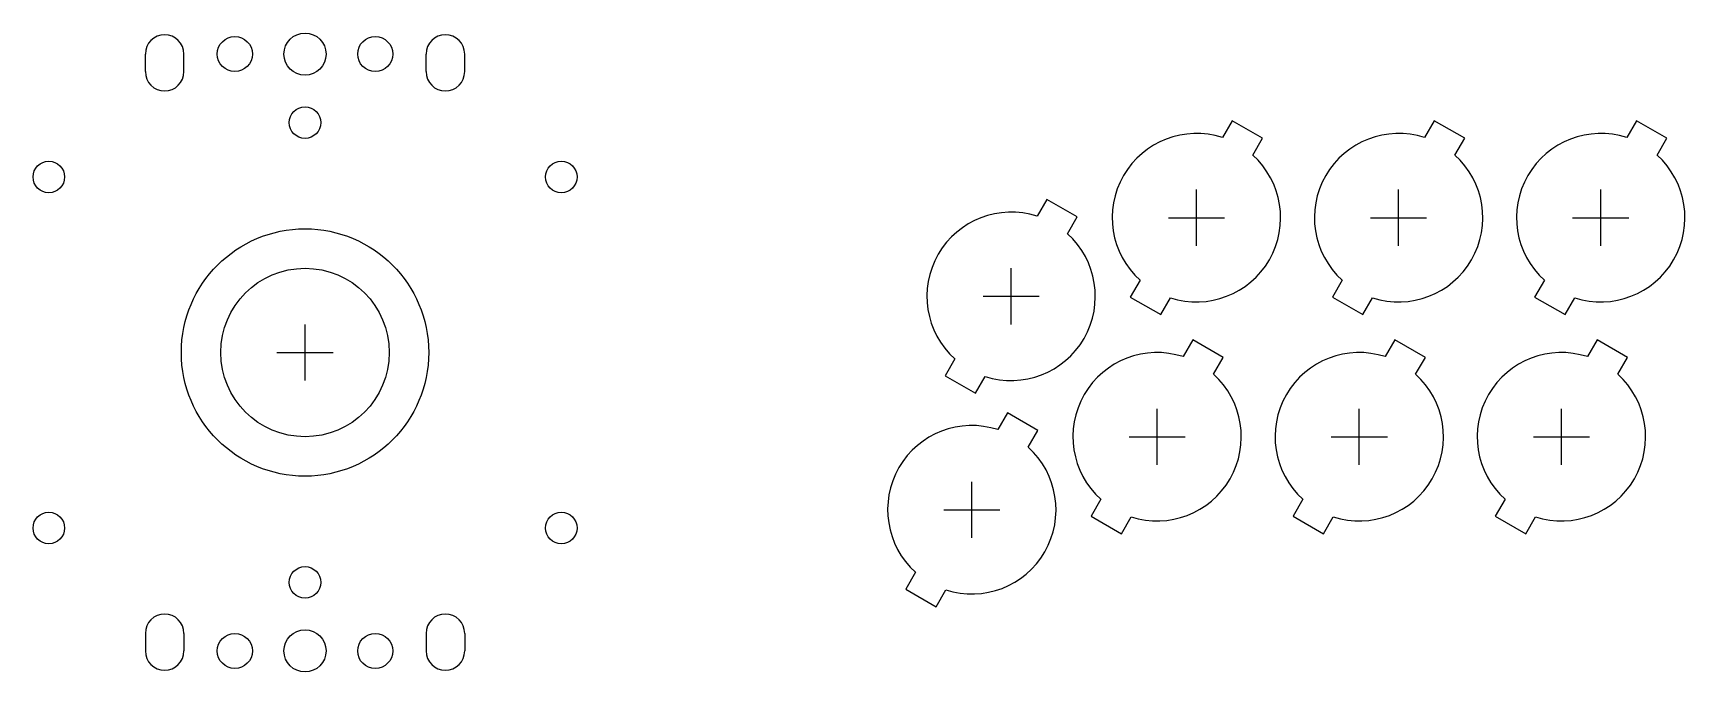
# Model space of a CAD drawing. Header units: millimetres. Extents: x -39 to 197, y -46 to 46.
import ezdxf

# ---------------------------------------------------------------- set-up
doc = ezdxf.new("R2010")
doc.units = ezdxf.units.MM
for name, color, linetype in [('BUTTONS', 1, 'Continuous'), ('GL_PLATE_HOLES', 2, 'Continuous'), ('JOYSTICK_BORE_24', 5, 'Continuous'), ('JOYSTICK_BORE_35.25', 3, 'Continuous'), ('REFERENCE', 8, 'Continuous')]:
    doc.layers.add(name, color=color, linetype=linetype)

msp = doc.modelspace()

# ---------------------------------------------------------------- linework, layer by layer
at = {"layer": 'BUTTONS'}
for points in [[(130.7, 30.61, 0.809427), (118.97, 10.29), (117.58, 7.89), (121.92, 5.39), (123.3, 7.79, 0.809427), (135.03, 28.11), (136.42, 30.51), (132.08, 33.01)], [(159.5, 30.61, 0.809427), (147.77, 10.29), (146.38, 7.89), (150.72, 5.39), (152.1, 7.79, 0.809427), (163.83, 28.11), (165.22, 30.51), (160.88, 33.01)], [(188.3, 30.61, 0.809427), (176.57, 10.29), (175.18, 7.89), (179.52, 5.39), (180.9, 7.79, 0.809427), (192.63, 28.11), (194.02, 30.51), (189.68, 33.01)], [(104.3, 19.41, 0.809427), (92.57, -0.91), (91.18, -3.31), (95.52, -5.81), (96.9, -3.41, 0.809427), (108.63, 16.91), (110.02, 19.31), (105.68, 21.81)], [(125.1, -0.59, 0.809427), (113.37, -20.91), (111.98, -23.31), (116.32, -25.81), (117.7, -23.41, 0.809427), (129.43, -3.09), (130.82, -0.69), (126.48, 1.81)], [(153.9, -0.59, 0.809427), (142.17, -20.91), (140.78, -23.31), (145.12, -25.81), (146.5, -23.41, 0.809427), (158.23, -3.09), (159.62, -0.69), (155.28, 1.81)], [(182.7, -0.59, 0.809427), (170.97, -20.91), (169.58, -23.31), (173.92, -25.81), (175.3, -23.41, 0.809427), (187.03, -3.09), (188.42, -0.69), (184.08, 1.81)], [(98.7, -10.99, 0.809427), (86.97, -31.31), (85.58, -33.71), (89.92, -36.21), (91.3, -33.81, 0.809427), (103.03, -13.49), (104.42, -11.09), (100.08, -8.59)]]:
    msp.add_lwpolyline(points, format="xyb", close=True, dxfattribs=at)
at = {"layer": 'GL_PLATE_HOLES'}
for p, q in [((-22.75, 40), (-22.75, 42.5)), ((-17.25, 40), (-17.25, 42.5)), ((17.25, 40), (17.25, 42.5)), ((22.75, 40), (22.75, 42.5)), ((-22.75, -40), (-22.75, -42.5)), ((-17.25, -40), (-17.25, -42.5)), ((17.25, -40), (17.25, -42.5)), ((22.75, -40), (22.75, -42.5))]:
    msp.add_line(p, q, dxfattribs=at)
for centre, radius in [((-10, 42.5), 2.5), ((0, 42.5), 3), ((10, 42.5), 2.5), ((0, 32.75), 2.25), ((-36.5, 25), 2.25), ((36.5, 25), 2.25), ((-36.5, -25), 2.25), ((36.5, -25), 2.25), ((0, -32.75), 2.25), ((-10, -42.5), 2.5), ((0, -42.5), 3), ((10, -42.5), 2.5)]:
    msp.add_circle(centre, radius, dxfattribs=at)
for centre, start, end in [((-20, 42.5), 0, 180), ((20, 42.5), 0, 180), ((-20, 40), 180, 360), ((20, 40), 180, 360), ((-20, -40), 0, 180), ((20, -40), 0, 180), ((-20, -42.5), -180, 0), ((20, -42.5), -180, 0)]:
    msp.add_arc(centre, 2.75, start, end, dxfattribs=at)
at = {"layer": 'JOYSTICK_BORE_24'}
msp.add_circle((0, 0), 12, dxfattribs=at)
at = {"layer": 'JOYSTICK_BORE_35.25'}
msp.add_circle((0, 0), 17.62, dxfattribs=at)
at = {"layer": 'REFERENCE'}
for p, q in [((127, 15.2), (127, 23.2)), ((155.8, 15.2), (155.8, 23.2)), ((184.6, 15.2), (184.6, 23.2)), ((123, 19.2), (131, 19.2)), ((151.8, 19.2), (159.8, 19.2)), ((180.6, 19.2), (188.6, 19.2)), ((100.6, 4), (100.6, 12)), ((96.6, 8), (104.6, 8)), ((0, -4), (0, 4)), ((-4, 0), (4, 0)), ((121.4, -16), (121.4, -8)), ((150.2, -16), (150.2, -8)), ((179, -16), (179, -8)), ((117.4, -12), (125.4, -12)), ((146.2, -12), (154.2, -12)), ((175, -12), (183, -12)), ((95, -26.4), (95, -18.4)), ((91, -22.4), (99, -22.4))]:
    msp.add_line(p, q, dxfattribs=at)

doc.saveas('drawing.dxf')
